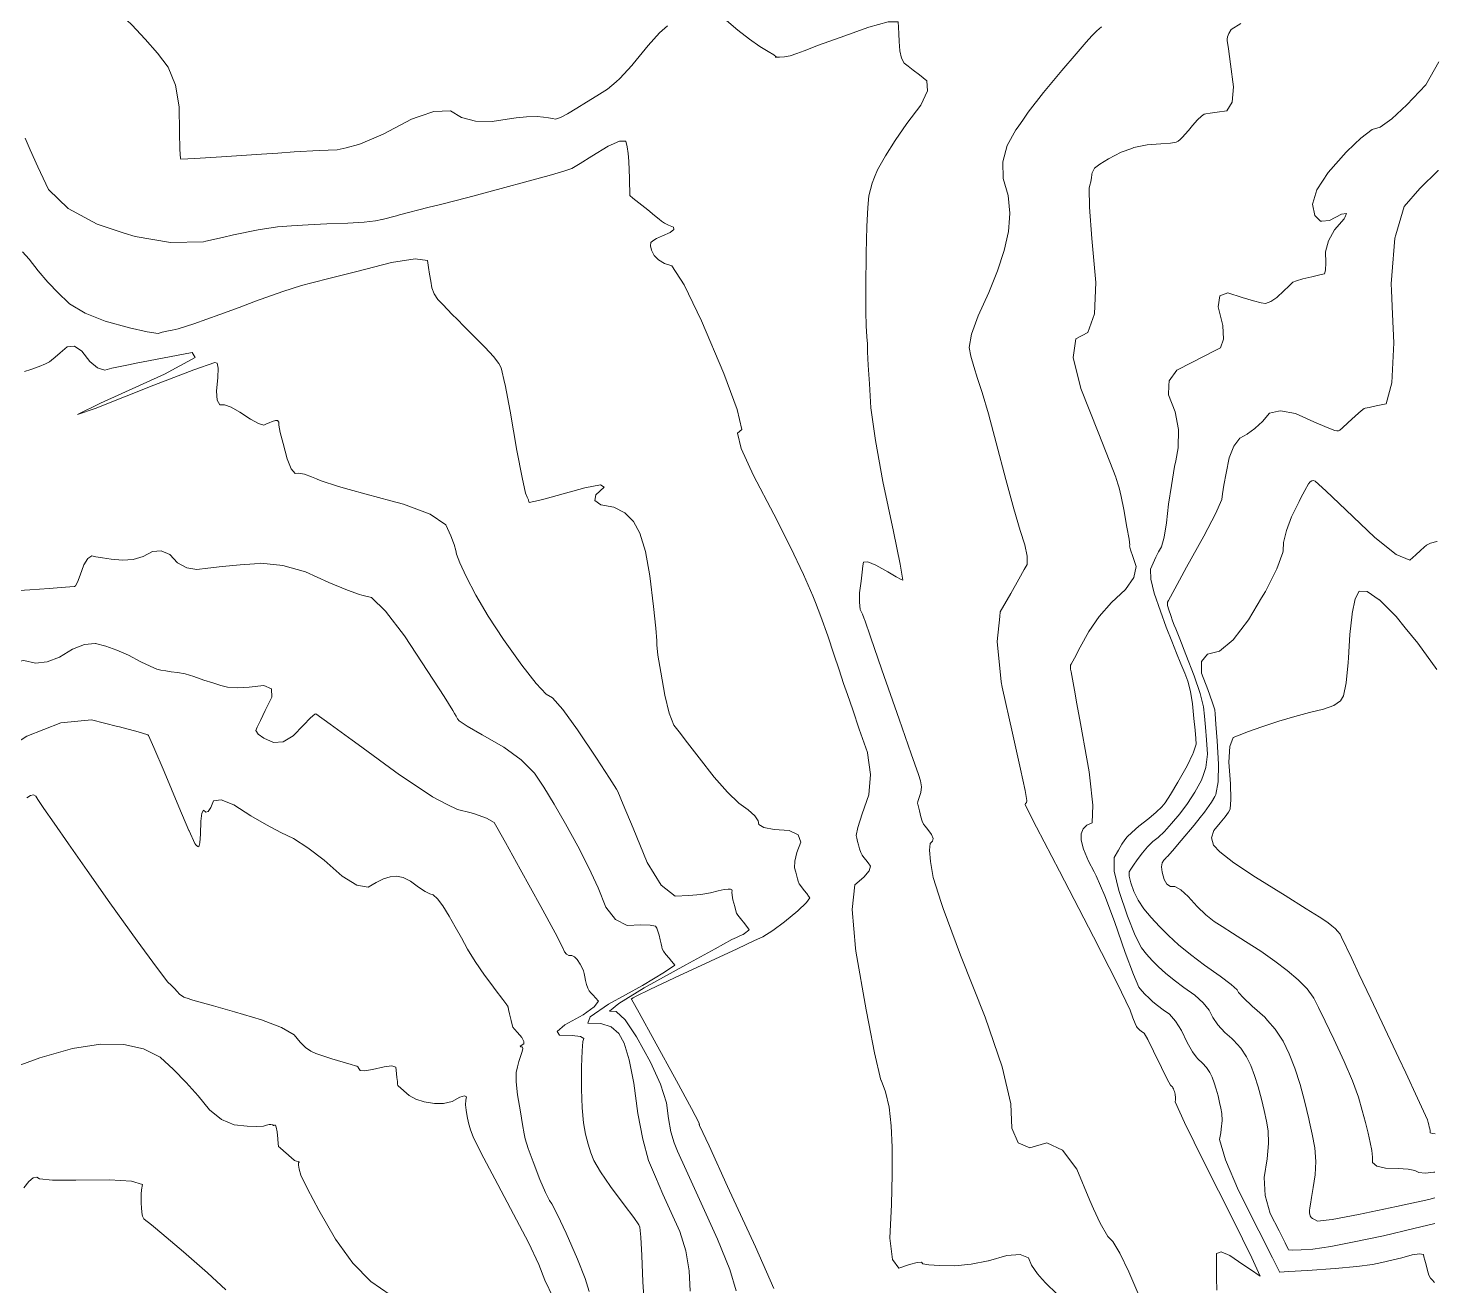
# Model space of a CAD drawing. Header units: inches. Extents: x 1337389 to 1347141, y 407035 to 414577.
# Drawn here: x 1346448 to 1347131, y 411151 to 411760 of the extents above; entities that cross this region are included whole.
import ezdxf

# ---------------------------------------------------------------- set-up
doc = ezdxf.new("R2010")
doc.units = ezdxf.units.IN
doc.header["$MEASUREMENT"] = 0
doc.layers.add('Topo', color=7, linetype='Continuous', lineweight=15, true_color=0x459900)

msp = doc.modelspace()

# ---------------------------------------------------------------- linework, layer by layer
at = {"layer": 'Topo'}
for p, q in [((1346637.9358, 411717.2149, 930), (1346637.0261, 411716.898, 930)), ((1346927.5358, 411712.091, 935), (1346930.0731, 411715.8161, 935)), ((1346626.525, 411669.0321, 925), (1346619.542, 411667.2522, 925)), ((1346542.2391, 411658.532, 925), (1346534.2451, 411656.653, 925)), ((1347108.3241, 411632.7929, 950), (1347108.799, 411621.388, 950)), ((1347064.0909, 411531.6661, 955), (1347065.341, 411534.1219, 955))]:
    msp.add_line(p, q, dxfattribs=at)
for points, elevation in [([(1346569.003, 411699.3801), (1346561.1331, 411698.866), (1346541.7778, 411697.465), (1346528.7791, 411696.6519), (1346522.1361, 411696.4268), (1346521.8491, 411696.791), (1346521.6221, 411701.1409), (1346521.4543, 411709.476), (1346521.345, 411721.798), (1346519.5179, 411732.2768), (1346515.9739, 411740.9151), (1346510.7109, 411747.7102), (1346504.8111, 411754.5377), (1346498.2729, 411761.3977), (1346491.0981, 411768.29), (1346487.5851, 411771.414)], 930), ([(1346757.7962, 411760.932), (1346753.916, 411757.6449), (1346748.3661, 411751.499), (1346741.144, 411742.4941), (1346740.4638, 411741.7589)], 930), ([(1346830.8701, 411751.553), (1346823.8689, 411748.9341), (1346820.343, 411747.5019), (1346817.187, 411746.5022), (1346814.4042, 411745.934), (1346811.9909, 411745.7991), (1346810.507, 411745.7589), (1346809.9499, 411745.8139), (1346810.3219, 411745.9639), (1346809.1891, 411746.8761), (1346806.5541, 411748.548), (1346802.4142, 411750.9809), (1346797.4848, 411754.4439), (1346791.765, 411758.9359), (1346785.2549, 411764.4579)], 930), ([(1346858.04, 411687.6571), (1346859.5011, 411691.1621), (1346863.2691, 411697.9801), (1346868.0033, 411705.493), (1346873.7017, 411713.7001), (1346880.3678, 411722.6019), (1346883.5991, 411729.483), (1346883.395, 411734.343), (1346879.7571, 411737.1821), (1346876.7009, 411739.547), (1346874.2259, 411741.4399), (1346872.3331, 411742.8579), (1346870.997, 411745.3091), (1346870.2191, 411748.7909), (1346869.9981, 411753.305), (1346869.792, 411757.1501), (1346869.599, 411760.3271), (1346869.42, 411762.8352), (1346864.651, 411762.8431), (1346855.2929, 411760.3509), (1346841.3439, 411755.3581), (1346830.8701, 411751.553)], 930), ([(1346941.372, 411730.6442), (1346948.743, 411739.3399), (1346955.6411, 411747.4321), (1346960.449, 411753.0109), (1346963.168, 411756.0769), (1346965.651, 411758.5891), (1346967.8971, 411760.5469)], 935), ([(1347035.398, 411762.0189), (1347030.6182, 411759.2209), (1347029.618, 411757.1779), (1347028.9789, 411755.607), (1347028.701, 411754.5092), (1347028.7831, 411753.883), (1347029.3179, 411749.8298), (1347030.3051, 411742.349), (1347031.7441, 411731.4411), (1347031.1621, 411723.9431), (1347028.5591, 411719.8529), (1347023.9361, 411719.1731), (1347020.5708, 411718.678), (1347018.4641, 411718.3689), (1347017.6151, 411718.246), (1347016.2591, 411717.2499), (1347014.3949, 411715.3829), (1347012.0241, 411712.645), (1347010.0279, 411710.338), (1347008.406, 411708.465), (1347007.1591, 411707.0241), (1347006.0202, 411705.9081), (1347004.9899, 411705.1189), (1347004.0671, 411704.6551), (1347001.2632, 411704.2011), (1346996.5749, 411703.7577), (1346990.0049, 411703.3261), (1346983.605, 411701.977), (1346982.568, 411701.6)], 940), ([(1346740.4638, 411741.7589), (1346734.592, 411735.4091), (1346732.875, 411733.9009)], 930), ([(1347090.411, 411703.7229), (1347093.3957, 411706.638), (1347098.8841, 411710.694), (1347102.7771, 411711.89), (1347108.4202, 411715.8929), (1347115.8138, 411722.7041), (1347124.9571, 411732.3219), (1347131.2207, 411743.4669)], 945), ([(1346732.875, 411733.9009), (1346728.71, 411730.245), (1346723.4991, 411727.002), (1346718.5281, 411723.931), (1346713.7988, 411721.0311), (1346709.311, 411718.304), (1346705.854, 411716.5659), (1346703.427, 411715.8189), (1346702.0311, 411716.06), (1346700.106, 411716.3529), (1346697.651, 411716.6959), (1346694.667, 411717.0909), (1346689.523, 411716.888), (1346684.4349, 411716.331)], 930), ([(1346930.0731, 411715.8161), (1346932.3351, 411719.1367), (1346939.7552, 411728.7359), (1346941.372, 411730.6442)], 935), ([(1346684.4349, 411716.331), (1346682.221, 411716.0879), (1346672.759, 411714.6909), (1346664.6872, 411714.8461), (1346658.0049, 411716.5531), (1346652.7141, 411719.8129), (1346644.6331, 411719.5491), (1346637.9358, 411717.2149)], 930), ([(1346637.0261, 411716.898), (1346633.7631, 411715.7611), (1346620.103, 411708.45), (1346609.0199, 411703.855)], 930), ([(1346494.684, 411660.632), (1346481.5219, 411664.886), (1346467.5021, 411672.5069), (1346457.9369, 411681.7771), (1346452.8261, 411692.697), (1346449.0822, 411700.9581), (1346446.7049, 411706.5599)], 925), ([(1346923.3321, 411667.7841), (1346923.5142, 411670.2739), (1346922.6509, 411678.844), (1346920.2781, 411687.1049), (1346920.126, 411695.1421), (1346922.193, 411702.9549), (1346926.481, 411710.5431), (1346927.5358, 411712.091)], 935), ([(1346602.101, 411701.9471), (1346597.7911, 411700.8481), (1346589.1399, 411700.558), (1346576.9201, 411699.8969), (1346569.003, 411699.3801)], 930), ([(1346609.0199, 411703.855), (1346608.1119, 411703.4788), (1346602.101, 411701.9471)], 930), ([(1346829.3811, 411481.743), (1346828.137, 411484.8821), (1346823.6591, 411495.3251), (1346817.3691, 411508.5311), (1346809.269, 411524.502), (1346799.357, 411543.2359), (1346793.4611, 411556.3031), (1346791.5799, 411563.705), (1346793.716, 411565.4409), (1346791.5269, 411575.0972), (1346785.015, 411592.6719), (1346774.178, 411618.1669), (1346765.766, 411635.545), (1346759.7791, 411644.8052), (1346756.216, 411645.9471), (1346753.4012, 411647.5949), (1346751.3339, 411649.7471), (1346750.0149, 411652.4041), (1346749.453, 411654.4749), (1346749.6472, 411655.9599), (1346750.5988, 411656.858), (1346752.4921, 411657.9829), (1346755.3259, 411659.3331), (1346759.103, 411660.9099), (1346760.8551, 411662.297), (1346760.5839, 411663.4931), (1346758.2879, 411664.4981), (1346756.363, 411665.4791), (1346754.8091, 411666.4359), (1346753.6269, 411667.3691), (1346751.403, 411669.1509), (1346748.14, 411671.7799), (1346743.8358, 411675.258), (1346740.9658, 411677.5761), (1346739.531, 411678.735), (1346739.5049, 411679.6363), (1346739.454, 411681.4381), (1346739.3769, 411684.141), (1346739.2792, 411687.371), (1346739.1611, 411691.1269), (1346739.022, 411695.4091), (1346738.7131, 411699.1552), (1346738.2349, 411702.363), (1346737.588, 411705.0349), (1346734.5111, 411705.1701), (1346729.0041, 411702.7681), (1346721.068, 411697.828), (1346715.4911, 411694.361), (1346712.2719, 411692.3671), (1346711.413, 411691.8451), (1346707.4691, 411690.557), (1346700.4411, 411688.5049), (1346690.328, 411685.6869), (1346677.175, 411682.1539), (1346660.98, 411677.9049), (1346647.7702, 411674.4969)], 925), ([(1346982.568, 411701.6), (1346977.3739, 411699.7118), (1346971.3129, 411696.5299), (1346967.03, 411693.9801), (1346964.5251, 411692.0611), (1346963.798, 411690.7739), (1346963.3469, 411689.7959), (1346963.1738, 411689.1271), (1346963.277, 411688.7668), (1346963.1091, 411687.515), (1346962.668, 411685.373), (1346962.293, 411683.7749)], 940), ([(1347070.2469, 411675.055), (1347072.2361, 411681.5771), (1347077.6371, 411689.948), (1347086.314, 411699.7229), (1347090.411, 411703.7229)], 945), ([(1346853.7789, 411626.341), (1346853.8078, 411634.382), (1346853.9991, 411650.8621), (1346854.2981, 411663.738), (1346854.7039, 411673.009), (1346855.2189, 411678.6761), (1346856.8179, 411684.727), (1346858.04, 411687.6571)], 930), ([(1347131.0394, 411690.9766), (1347130.9189, 411690.8751), (1347122.024, 411682.1721), (1347114.5118, 411673.4199), (1347110.4011, 411659.7328)], 950), ([(1346962.293, 411683.7749), (1346961.9561, 411682.34), (1346962.144, 411673.2169), (1346963.2319, 411658.0041), (1346965.222, 411636.7021), (1346964.5781, 411621.5049), (1346961.301, 411612.414), (1346955.3919, 411609.4299), (1346954.2459, 411600.3948), (1346957.865, 411585.3101), (1346966.2479, 411564.174), (1346971.9029, 411549.882), (1346974.8289, 411542.4329), (1346975.028, 411541.8259), (1346975.373, 411540.7599)], 940), ([(1346647.7702, 411674.4969), (1346641.7451, 411672.942), (1346627.891, 411669.3801), (1346626.525, 411669.0321)], 925), ([(1347074.6518, 411666.4301), (1347073.9892, 411666.391), (1347071.262, 411669.0468), (1347070.1108, 411674.6102), (1347070.2469, 411675.055)], 945), ([(1346619.542, 411667.2522), (1346619.4188, 411667.221), (1346616.3279, 411666.4628), (1346610.859, 411665.8431), (1346603.0111, 411665.3611), (1346592.7849, 411665.0181), (1346583.6879, 411664.6241), (1346575.7209, 411664.179), (1346568.8839, 411663.684), (1346559.4839, 411662.2161), (1346547.5212, 411659.7741), (1346542.2391, 411658.532)], 925), ([(1346918.6398, 411474.9879), (1346918.875, 411477.1282), (1346924.002, 411486.1211), (1346927.8711, 411492.952), (1346930.482, 411497.6208), (1346931.8349, 411500.1289), (1346931.956, 411504.1241), (1346930.8449, 411509.605), (1346928.5022, 411516.5721), (1346925.4091, 411527.119), (1346921.564, 411541.2471), (1346916.969, 411558.9558), (1346913.149, 411573.0011), (1346910.1041, 411583.384), (1346907.833, 411590.1039), (1346906.0212, 411595.9752), (1346904.6661, 411600.9979), (1346903.7691, 411605.1712), (1346904.913, 411611.696), (1346908.0981, 411620.5721), (1346913.324, 411631.799), (1346917.527, 411642.3452), (1346920.7081, 411652.211), (1346922.8659, 411661.3969), (1346923.3321, 411667.7841)], 935), ([(1347060.551, 411636.8449), (1347062.3549, 411637.5159), (1347065.429, 411638.3719), (1347069.773, 411639.4129), (1347072.9658, 411640.1691), (1347075.0059, 411640.642), (1347075.894, 411640.8301), (1347076.413, 411642.7009), (1347076.5629, 411646.257), (1347076.3461, 411651.4972), (1347077.7469, 411656.793), (1347080.769, 411662.144), (1347085.4101, 411667.5509), (1347085.687, 411668.1739)], 945), ([(1347085.687, 411668.1739), (1347086.5439, 411670.1019), (1347084.1721, 411669.799), (1347078.292, 411666.642), (1347074.6518, 411666.4301)], 945), ([(1346534.2451, 411656.653), (1346532.9941, 411656.359), (1346517.1521, 411656.0732), (1346499.995, 411658.9149), (1346494.684, 411660.632)], 925), ([(1347110.4011, 411659.7328), (1347109.8989, 411658.062), (1347108.4951, 411640.05)], 950), ([(1346467.475, 411626.9811), (1346462.774, 411631.4851), (1346457.7059, 411636.835), (1346453.0029, 411642.33), (1346448.6651, 411647.9699), (1346445.4879, 411651.4851)], 920), ([(1346677.1461, 411595.339), (1346676.0951, 411597.476), (1346673.513, 411600.7799), (1346669.4001, 411605.2509), (1346663.757, 411610.889), (1346659.2289, 411615.431), (1346655.8181, 411618.877), (1346653.5229, 411621.2267), (1346651.21, 411623.6079), (1346648.8792, 411626.02), (1346646.531, 411628.463), (1346644.7849, 411631.172), (1346643.64, 411634.1449), (1346643.0981, 411637.3851), (1346642.5591, 411640.663), (1346642.024, 411643.98), (1346641.492, 411647.335), (1346635.5199, 411648.123), (1346624.1091, 411646.3431), (1346607.2581, 411641.9949), (1346594.3731, 411638.691), (1346585.452, 411636.4319), (1346580.4969, 411635.2159), (1346571.422, 411632.262), (1346558.228, 411627.5679), (1346550.3401, 411624.637)], 920), ([(1347108.4951, 411640.05), (1347108.1868, 411636.0979), (1347108.3241, 411632.7929)], 950), ([(1347000.5171, 411586.7701), (1347000.6028, 411589.061), (1347004.3819, 411594.275), (1347011.69, 411597.9661), (1347017.6561, 411600.992), (1347022.28, 411603.354), (1347025.5621, 411605.0521), (1347026.997, 411609.2143), (1347026.5851, 411615.8419), (1347024.326, 411624.9341), (1347025.1571, 411630.221), (1347029.076, 411631.7019), (1347036.0839, 411629.3781), (1347041.459, 411627.737), (1347045.2019, 411626.7791), (1347047.312, 411626.5052), (1347049.836, 411627.3939), (1347052.7759, 411629.445), (1347056.131, 411632.6592), (1347058.5449, 411634.9641), (1347060.0189, 411636.3591), (1347060.551, 411636.8449)], 945), ([(1346550.3401, 411624.637), (1346540.915, 411621.136), (1346528.427, 411616.667), (1346520.7639, 411614.161), (1346517.9251, 411613.6202), (1346515.37, 411613.0861), (1346513.0979, 411612.561), (1346511.1081, 411612.043), (1346505.8398, 411612.76), (1346497.2931, 411614.7089), (1346485.4661, 411617.892), (1346475.771, 411621.7488), (1346468.2071, 411626.2801), (1346467.475, 411626.9811)], 920), ([(1346890.288, 411336.4561), (1346886.3839, 411348.5909), (1346885.0391, 411356.3051), (1346884.545, 411361.786), (1346884.9012, 411365.0321), (1346886.1068, 411366.043), (1346886.3161, 411367.494), (1346885.528, 411369.3831), (1346883.7428, 411371.71), (1346882.4699, 411373.3689), (1346881.709, 411374.3569), (1346881.4611, 411374.6761), (1346881.0482, 411375.8499), (1346880.471, 411377.8789), (1346879.7289, 411380.7619), (1346879.2051, 411382.8), (1346878.8958, 411383.9929), (1346878.804, 411384.34), (1346879.0358, 411385.4068), (1346879.593, 411387.193), (1346880.4741, 411389.6981), (1346880.7091, 411392.3931), (1346880.298, 411395.2789), (1346879.2399, 411398.3562), (1346875.7718, 411408.355), (1346869.8921, 411425.2761), (1346861.601, 411449.1198), (1346856.0499, 411465.089), (1346853.2391, 411473.185), (1346853.168, 411473.4061), (1346852.7839, 411474.3401), (1346852.085, 411475.9881), (1346851.0719, 411478.35), (1346850.633, 411481.8169), (1346850.7661, 411486.39), (1346851.4729, 411492.069), (1346852.017, 411496.4441), (1346852.3981, 411499.5141), (1346852.6169, 411501.28), (1346854.6968, 411501.3659), (1346858.6391, 411499.7732), (1346864.4429, 411496.4991), (1346868.542, 411494.1879), (1346870.9361, 411492.8381), (1346871.625, 411492.45), (1346870.3791, 411500.219), (1346867.198, 411516.1451), (1346862.0831, 411540.2281), (1346858.4299, 411560.1698), (1346856.2409, 411575.971), (1346855.5142, 411587.6311), (1346854.9849, 411596.68), (1346854.6518, 411603.119), (1346854.5149, 411606.947), (1346854.3401, 411610.2911), (1346854.1251, 411613.1509), (1346853.8711, 411615.526), (1346853.7659, 411622.6029), (1346853.7789, 411626.341)], 930), ([(1347108.799, 411621.388), (1347109.375, 411607.5281), (1347108.5529, 411588.1398), (1347105.7221, 411577.933), (1347100.8819, 411576.909), (1347097.506, 411576.1908), (1347095.5958, 411575.778), (1347095.1513, 411575.671), (1347093.598, 411574.455), (1347090.9371, 411572.1289), (1347087.1681, 411568.6928), (1347084.5991, 411566.3469), (1347083.2269, 411565.0909), (1347083.0551, 411564.9263), (1347082.5979, 411564.8601), (1347081.8549, 411564.8941), (1347080.828, 411565.028), (1347077.1359, 411566.4601), (1347070.7781, 411569.192), (1347061.756, 411573.2221), (1347054.5869, 411574.596), (1347053.5941, 411574.356)], 950), ([(1346446.338, 411593.508), (1346449.4559, 411594.5939), (1346453.4998, 411596.005), (1346456.51, 411597.2131), (1346458.485, 411598.2189), (1346459.426, 411599.0241), (1346461.163, 411600.5109), (1346463.6951, 411602.6831), (1346467.0239, 411605.5369), (1346470.526, 411605.7729), (1346474.201, 411603.389), (1346478.049, 411598.385), (1346481.7349, 411595.341), (1346483.682, 411594.7409)], 915), ([(1346500.417, 411597.5569), (1346509.736, 411599.392), (1346527.4911, 411602.78), (1346528.9919, 411600.3948), (1346514.24, 411592.237), (1346483.234, 411578.3049), (1346472.035, 411572.783), (1346480.644, 411575.672), (1346509.0593, 411586.97), (1346528.36, 411594.3931), (1346538.547, 411597.9401), (1346539.621, 411597.613), (1346540.1229, 411595.194), (1346540.054, 411590.684), (1346539.413, 411584.082), (1346539.7328, 411579.6682), (1346541.012, 411577.4399), (1346543.25, 411577.3989), (1346546.4599, 411576.23), (1346550.6399, 411573.934), (1346555.7912, 411570.5089), (1346559.6569, 411568.4048), (1346562.238, 411567.62), (1346563.5331, 411568.155), (1346564.907, 411568.7149), (1346566.3602, 411569.3002), (1346567.891, 411569.9089), (1346568.9339, 411569.8149), (1346569.488, 411569.017), (1346569.5519, 411567.5151), (1346570.25, 411564.0679), (1346571.5809, 411558.679), (1346573.5459, 411551.3451), (1346575.477, 411546.51), (1346577.376, 411544.1739), (1346579.242, 411544.3361), (1346581.886, 411543.8141), (1346585.31, 411542.6091), (1346587.7231, 411541.5248)], 915), ([(1346483.682, 411594.7409), (1346485.258, 411594.256), (1346488.619, 411595.1289), (1346496.779, 411596.8412), (1346500.417, 411597.5569)], 915), ([(1346679.0531, 411587.079), (1346678.9499, 411587.6121), (1346677.1461, 411595.339)], 920), ([(1346698.5457, 411531.9651), (1346695.2371, 411531.079), (1346690.7131, 411530.0681), (1346690.67, 411530.459), (1346690.3639, 411531.3451), (1346689.7961, 411532.7259), (1346688.9639, 411534.603), (1346687.3059, 411542.156), (1346684.8212, 411555.3871), (1346681.5091, 411574.2949), (1346679.0531, 411587.079)], 920), ([(1347003.835, 411550.313), (1347005.0949, 411556.6741), (1347005.209, 411565.5132), (1347003.6271, 411574.0629), (1347000.351, 411582.3242), (1347000.5171, 411586.7701)], 945), ([(1347053.5941, 411574.356), (1347049.2731, 411573.3131), (1347045.8121, 411569.3742), (1347042.269, 411566.055), (1347042.0731, 411565.9088)], 950), ([(1347038.4499, 411563.2449), (1347034.9361, 411561.2719), (1347031.9739, 411557.4151), (1347029.76, 411551.7821), (1347028.2921, 411544.3749), (1347027.2079, 411538.53), (1347026.506, 411534.2471), (1347026.188, 411531.527), (1347023.175, 411524.7011), (1347021.365, 411521.2341)], 950), ([(1347042.0731, 411565.9088), (1347038.643, 411563.3541), (1347038.4499, 411563.2449)], 950), ([(1347012.1501, 411408.3391), (1347012.3431, 411408.7452), (1347013.7239, 411413.163), (1347013.5491, 411415.8162), (1347013.193, 411419.948), (1347012.655, 411425.559), (1347011.937, 411432.647), (1347010.953, 411438.6669), (1347009.7039, 411443.6189), (1347008.1889, 411447.502), (1347006.379, 411452.0361), (1347004.2739, 411457.2189), (1347001.8729, 411463.0519), (1346999.2692, 411469.821), (1346996.4619, 411477.527), (1346993.4521, 411486.169), (1346991.86, 411492.9279), (1346991.686, 411497.8039), (1346992.9311, 411500.796), (1346994.217, 411503.609), (1346995.5441, 411506.2409), (1346996.9139, 411508.6921), (1346998.182, 411513.357), (1346999.348, 411520.2349), (1347000.4129, 411529.326), (1347001.7259, 411538.4291), (1347003.2871, 411547.5449), (1347003.835, 411550.313)], 945), ([(1346587.7231, 411541.5248), (1346589.513, 411540.721), (1346598.35, 411537.882), (1346603.5899, 411536.408)], 915), ([(1346603.5899, 411536.408), (1346611.8221, 411534.0919), (1346623.8459, 411530.9428)], 915), ([(1346809.2811, 411149.5242), (1346800.2969, 411169.6202), (1346786.8539, 411198.904), (1346777.8591, 411218.5071), (1346773.3111, 411228.4311), (1346773.2102, 411228.674), (1346773.1231, 411228.9839), (1346773.0491, 411229.3621), (1346772.99, 411229.8081), (1346769.346, 411236.695), (1346762.1179, 411250.022), (1346751.3059, 411269.7901), (1346744.0279, 411282.969), (1346740.2822, 411289.5609), (1346740.0698, 411289.565), (1346740.3661, 411289.8111), (1346741.1719, 411290.2991), (1346742.486, 411291.0299), (1346749.144, 411294.22), (1346761.1451, 411299.8672), (1346778.4881, 411307.9731), (1346791.4061, 411313.9979), (1346799.8981, 411317.941), (1346803.9638, 411319.803), (1346808.8189, 411322.8443), (1346814.465, 411327.0639), (1346820.9002, 411332.4619), (1346824.973, 411336.344), (1346826.6849, 411338.7081), (1346826.035, 411339.556), (1346825.1358, 411340.7179), (1346823.988, 411342.1962), (1346822.5901, 411343.9882), (1346821.5711, 411345.5211), (1346820.932, 411346.7949), (1346820.671, 411347.8089), (1346820.3021, 411349.2221), (1346819.8238, 411351.0329), (1346819.2371, 411353.2431), (1346819.4449, 411356.4179), (1346820.4459, 411360.556), (1346822.2401, 411365.6582), (1346820.9979, 411369.22), (1346816.718, 411371.2429), (1346809.4012, 411371.726), (1346804.4559, 411372.685), (1346801.885, 411374.1201), (1346801.686, 411376.0309), (1346800.0152, 411378.404), (1346796.8717, 411381.241), (1346792.2561, 411384.54), (1346786.752, 411389.852), (1346780.3589, 411397.177), (1346773.0771, 411406.5151), (1346767.4031, 411413.8129), (1346763.338, 411419.0711), (1346760.8799, 411422.2881), (1346758.5769, 411428.1871), (1346756.427, 411436.7681), (1346754.4309, 411448.0301), (1346753.129, 411456.174), (1346752.5188, 411461.198), (1346752.6021, 411463.1029), (1346752.0771, 411469.3119), (1346750.9441, 411479.8251), (1346749.202, 411494.6421), (1346747.008, 411506.4391), (1346744.3641, 411515.2151), (1346741.268, 411520.9699), (1346737.0718, 411525.196), (1346731.775, 411527.8911), (1346725.3791, 411529.0558), (1346722.4739, 411531.044), (1346723.062, 411533.8541), (1346727.1411, 411537.486), (1346725.3651, 411538.637), (1346717.7321, 411537.305), (1346704.2439, 411533.4911), (1346698.5457, 411531.9651)], 920), ([(1346975.373, 411540.7599), (1346975.8641, 411539.234), (1346976.502, 411537.2489), (1346977.4441, 411533.0851), (1346978.69, 411526.744), (1346980.24, 411518.2261), (1346981.2311, 411512.4441), (1346981.6619, 411509.3989), (1346981.5339, 411509.089), (1346982.007, 411507.2779), (1346983.0831, 411503.9651), (1346984.7601, 411499.149), (1346983.5892, 411493.8239), (1346979.5689, 411487.9881), (1346972.7012, 411481.6419), (1346966.7489, 411474.8672), (1346961.7129, 411467.6609), (1346957.5941, 411460.026), (1346954.752, 411454.767), (1346953.1871, 411451.886), (1346952.9001, 411451.3808), (1346952.8121, 411450.5809), (1346952.9239, 411449.4849), (1346953.235, 411448.0929), (1346954.8311, 411439.3261), (1346956.0209, 411432.6581)], 940), ([(1347065.341, 411534.1219), (1347066.2841, 411535.976), (1347068.07, 411539.1279), (1347068.9401, 411540.1168), (1347069.7751, 411540.663), (1347070.5749, 411540.7651), (1347071.3411, 411540.4231), (1347076.54, 411535.7019), (1347086.174, 411526.6039), (1347100.241, 411513.1271), (1347110.5869, 411505.0122), (1347117.2109, 411502.2571), (1347120.1139, 411504.8639), (1347122.418, 411506.9411), (1347124.124, 411508.4892), (1347125.2312, 411509.5081), (1347127.2792, 411510.433), (1347130.2661, 411511.2659), (1347130.419, 411511.2947)], 955), ([(1346623.8459, 411530.9428), (1346629.9279, 411529.3511), (1346642.785, 411524.4149), (1346650.3931, 411519.2859), (1346652.7519, 411513.9619), (1346654.0791, 411510.607)], 915), ([(1347055.8049, 411506.6889), (1347056.0462, 411510.7779), (1347057.448, 411516.5601), (1347059.959, 411523.1888), (1347063.5798, 411530.6631), (1347064.0909, 411531.6661)], 955), ([(1347021.365, 411521.2341), (1347017.4678, 411513.7698), (1347009.068, 411498.734), (1347003.3349, 411488.392), (1347000.2711, 411482.746), (1346999.8751, 411481.793), (1346999.9301, 411480.2421), (1347000.437, 411478.0919), (1347001.395, 411475.3419), (1347002.2878, 411472.891), (1347003.116, 411470.737), (1347003.8797, 411468.8811), (1347005.7469, 411464.1629), (1347008.716, 411456.582), (1347012.789, 411446.139), (1347015.6568, 411437.6722), (1347017.3199, 411431.1819), (1347017.777, 411426.6679), (1347018.2349, 411421.3539), (1347018.6921, 411415.237), (1347019.149, 411408.32), (1347018.361, 411401.7761), (1347017.2411, 411398.3762)], 950), ([(1346654.0791, 411510.607), (1346654.389, 411509.8228), (1346655.304, 411506.8699), (1346655.4969, 411505.102), (1346657.1551, 411500.9079), (1346660.278, 411494.2869), (1346664.867, 411485.239), (1346670.878, 411475.0719), (1346678.311, 411463.7841), (1346687.168, 411451.377), (1346694.0701, 411442.5451), (1346699.019, 411437.289), (1346702.0131, 411435.608), (1346707.0558, 411429.883), (1346714.1461, 411420.1123), (1346723.2839, 411406.2969), (1346729.5831, 411396.7121), (1346733.0409, 411391.3582), (1346733.6589, 411390.234), (1346736.3419, 411383.932), (1346741.089, 411372.4541), (1346747.9001, 411355.798), (1346754.675, 411344.8061), (1346761.4111, 411339.4761), (1346768.1112, 411339.8102), (1346773.8188, 411340.3492), (1346778.536, 411341.0939), (1346782.2631, 411342.0441), (1346785.1149, 411342.6531), (1346787.093, 411342.9211), (1346788.1979, 411342.8479), (1346788.8581, 411342.5839), (1346789.075, 411342.1291), (1346788.8479, 411341.483), (1346788.9741, 411340.005), (1346789.4541, 411337.6948), (1346790.2879, 411334.553), (1346790.8501, 411332.433), (1346791.1421, 411331.3331), (1346791.1621, 411331.2528), (1346791.8332, 411330.357), (1346793.1551, 411328.644), (1346795.1271, 411326.115), (1346796.4689, 411324.393), (1346797.181, 411323.4779), (1346797.2631, 411323.3709), (1346797.0461, 411323.0708), (1346796.5309, 411322.58), (1346795.7161, 411321.8961), (1346795.0012, 411321.362), (1346794.386, 411320.9771), (1346793.8709, 411320.741), (1346792.7959, 411320.2421), (1346791.1601, 411319.479), (1346788.963, 411318.4521), (1346780.7831, 411314.0331), (1346766.6181, 411306.2221), (1346746.4699, 411295.0179), (1346734.1221, 411287.5299), (1346729.576, 411283.759), (1346732.8312, 411283.703), (1346737.2318, 411279.5869), (1346742.7788, 411271.409), (1346749.472, 411259.172), (1346754.2709, 411248.4909), (1346757.1751, 411239.366), (1346758.1837, 411231.7979), (1346759.4268, 411225.3779), (1346760.905, 411220.1061), (1346762.617, 411215.982), (1346766.7021, 411206.82), (1346773.16, 411192.621), (1346781.9909, 411173.3852), (1346787.9501, 411158.6269), (1346791.0379, 411148.3481)], 915), ([(1346557.8261, 411500.4971), (1346550.733, 411499.8812), (1346542.1681, 411499.0609), (1346535.19, 411498.3028), (1346529.7999, 411497.605), (1346524.918, 411498.4731), (1346520.5441, 411500.9042), (1346516.679, 411504.9), (1346512.606, 411506.7518), (1346508.3251, 411506.46), (1346503.8359, 411504.023), (1346499.0222, 411502.5949), (1346493.8829, 411502.177), (1346488.4193, 411502.768), (1346484.1029, 411503.324), (1346480.9338, 411503.845), (1346478.9131, 411504.3298), (1346476.9741, 411503.0051), (1346475.1151, 411499.8709), (1346473.3381, 411494.926), (1346471.9871, 411491.5528), (1346471.064, 411489.7509), (1346470.567, 411489.5201), (1346468.272, 411489.235), (1346464.178, 411488.8931), (1346458.285, 411488.4971), (1346449.0381, 411487.8519), (1346436.435, 411486.96)], 910), ([(1347045.442, 411483.9359), (1347047.3029, 411487.087), (1347052.8399, 411497.946), (1347055.755, 411505.8431), (1347055.8049, 411506.6889)], 955), ([(1346608.6221, 411485.61), (1346602.8291, 411487.677), (1346593.7222, 411491.451), (1346582.3791, 411496.547), (1346571.4329, 411499.65), (1346560.884, 411500.762), (1346557.8261, 411500.4971)], 910), ([(1346768.6389, 411148.1991), (1346768.271, 411158.0799), (1346766.6189, 411167.7301), (1346763.6841, 411177.1502), (1346759.466, 411186.339), (1346755.5461, 411195.133), (1346751.924, 411203.533), (1346748.6001, 411211.5381), (1346745.7312, 411221.7709), (1346743.318, 411234.233), (1346741.3597, 411248.923), (1346739.1959, 411260.2862), (1346736.8261, 411268.322), (1346734.251, 411273.029), (1346730.4361, 411276.204), (1346725.3791, 411277.8449), (1346719.0819, 411277.9529), (1346720.3478, 411281.062), (1346729.175, 411287.1741), (1346745.5649, 411296.2879), (1346756.2791, 411302.609), (1346761.3161, 411306.1378), (1346760.6761, 411306.8751), (1346759.733, 411307.9721), (1346758.4861, 411309.4299), (1346756.9358, 411311.2491), (1346755.827, 411312.7882), (1346755.1601, 411314.0452), (1346754.9351, 411315.0219), (1346754.6141, 411316.445), (1346754.1981, 411318.3148), (1346753.687, 411320.631), (1346753.1351, 411322.5009), (1346752.541, 411323.9259), (1346751.907, 411324.9059), (1346749.3088, 411325.4499), (1346744.747, 411325.56), (1346738.2221, 411325.235), (1346732.606, 411328.111), (1346727.9018, 411334.1869), (1346724.1081, 411343.4641), (1346719.581, 411353.2809), (1346714.3198, 411363.6378), (1346708.3258, 411374.5361), (1346702.8319, 411384.0669), (1346697.8371, 411392.2301), (1346693.342, 411399.0248), (1346686.866, 411405.5079), (1346678.4069, 411411.6799), (1346667.9659, 411417.539), (1346660.7628, 411421.7851), (1346656.7971, 411424.4179), (1346656.0691, 411425.439), (1346655.3311, 411426.616), (1346654.584, 411427.951), (1346653.8281, 411429.4419), (1346649.5339, 411436.218), (1346641.7028, 411448.278), (1346630.3339, 411465.6229), (1346621.2102, 411477.562), (1346614.3319, 411484.0959), (1346609.6991, 411485.2253), (1346608.6221, 411485.61)], 910), ([(1346854.5369, 411408.9389), (1346854.5201, 411409.0579), (1346850.628, 411420.3829), (1346847.4088, 411429.7289), (1346844.8629, 411437.094), (1346842.9902, 411442.48), (1346840.7959, 411449.0239), (1346838.283, 411456.7242), (1346835.4492, 411465.5809), (1346832.0671, 411474.9669), (1346829.3811, 411481.743)], 925), ([(1347022.7049, 411387.6832), (1347023.2509, 411388.648), (1347024.379, 411394.807), (1347024.574, 411403.477), (1347023.8349, 411414.6579), (1347023.277, 411422.759), (1347022.8989, 411427.7779), (1347022.703, 411429.7169), (1347021.544, 411433.6449), (1347019.423, 411439.5611), (1347016.341, 411447.4652), (1347016.2539, 411453.1882), (1347019.1649, 411456.729), (1347025.0727, 411458.0892), (1347031.731, 411463.601), (1347039.1412, 411473.2682), (1347045.442, 411483.9359)], 955), ([(1347102.375, 411483.0051), (1347096.4951, 411487.0441), (1347092.596, 411487.2181), (1347090.7751, 411483.46), (1347089.2952, 411476.4379), (1347089.2501, 411476.0318)], 960), ([(1347114.9271, 411469.4749), (1347110.5311, 411474.8971), (1347102.4741, 411482.937), (1347102.375, 411483.0051)], 960), ([(1346919.872, 411440.7431), (1346919.298, 411443.309), (1346917.307, 411462.8579), (1346918.6398, 411474.9879)], 935), ([(1347089.2501, 411476.0318), (1347088.1549, 411466.1521), (1347087.4939, 411454.9401)], 960), ([(1347130.2048, 411449.274), (1347120.9972, 411461.988), (1347114.9271, 411469.4749)], 960), ([(1346480.6029, 411461.8222), (1346475.372, 411461.371), (1346469.5739, 411459.1531), (1346463.381, 411455.183), (1346457.411, 411452.928), (1346451.6611, 411452.386), (1346446.1329, 411453.5599), (1346440.4547, 411452.595)], 905), ([(1346480.8179, 411461.826), (1346480.776, 411461.837), (1346480.6029, 411461.8222)], 905), ([(1346605.0691, 411415.0681), (1346594.39, 411422.863), (1346587.389, 411427.762), (1346586.892, 411427.7019), (1346584.9029, 411425.902), (1346581.4221, 411422.362), (1346576.4501, 411417.0809), (1346571.6089, 411414.255), (1346566.9, 411413.8841), (1346562.324, 411415.9679), (1346559.4959, 411417.9122), (1346558.418, 411419.7159), (1346559.089, 411421.381), (1346560.606, 411424.6329), (1346562.968, 411429.473), (1346566.177, 411435.9021), (1346565.9442, 411439.909), (1346562.272, 411441.495), (1346555.1591, 411440.6609), (1346549.3069, 411440.3949), (1346544.7149, 411440.699), (1346541.384, 411441.5709), (1346537.5519, 411442.7199), (1346533.2202, 411444.144), (1346528.3881, 411445.8441), (1346524.1479, 411447.088), (1346520.501, 411447.8751), (1346517.446, 411448.205), (1346514.7629, 411448.581), (1346512.4511, 411449.0018), (1346510.5101, 411449.4681), (1346507.241, 411450.8159), (1346502.645, 411453.0442), (1346496.7209, 411456.154), (1346491.1019, 411458.6559), (1346485.7869, 411460.55), (1346480.8179, 411461.826)], 905), ([(1347087.4939, 411454.9401), (1347087.3557, 411452.603), (1347086.3309, 411442.7381), (1347085.0813, 411436.5559), (1347083.606, 411434.0589), (1347080.3819, 411431.878), (1347075.41, 411430.0141), (1347068.6889, 411428.4681), (1347061.4719, 411426.5278), (1347053.7601, 411424.196), (1347045.5539, 411421.4708), (1347039.145, 411419.244), (1347034.536, 411417.5169), (1347031.7241, 411416.2868), (1347030.0841, 411411.927), (1347029.6152, 411404.4349), (1347030.3181, 411393.8111), (1347030.5039, 411386.23), (1347030.174, 411381.691), (1347029.3272, 411380.195), (1347027.7231, 411377.9689), (1347025.3608, 411375.015), (1347022.241, 411371.333), (1347021.1731, 411367.749), (1347022.1571, 411364.2652), (1347025.1919, 411360.8811), (1347031.9769, 411355.6689), (1347042.5119, 411348.6309), (1347056.7959, 411339.7649), (1347067.0689, 411333.367), (1347073.3309, 411329.435), (1347075.5809, 411327.97), (1347077.6221, 411326.5419), (1347079.4539, 411325.1502), (1347081.077, 411323.7961), (1347082.388, 411322.437), (1347083.3869, 411321.074), (1347084.073, 411319.7061), (1347089.043, 411309.2542), (1347092.509, 411301.9381)], 960), ([(1347023.672, 411148.7358), (1347023.66, 411154.4309), (1347023.6511, 411159.2919), (1347023.645, 411163.3189), (1347023.6423, 411166.513), (1347025.7631, 411167.2071), (1347030.008, 411165.403), (1347036.376, 411161.099), (1347040.956, 411158.0041), (1347043.7451, 411156.1169), (1347044.746, 411155.4369), (1347040.6999, 411164.331), (1347031.6101, 411182.7979), (1347017.4741, 411210.8368), (1347008.105, 411229.873), (1347003.5011, 411239.906), (1347003.6639, 411240.9341), (1347003.7389, 411241.7992), (1347003.728, 411242.501), (1347003.629, 411243.038), (1347003.5021, 411243.6259), (1347003.347, 411244.2651), (1347003.1639, 411244.9551), (1347002.9641, 411245.578), (1347002.7469, 411246.133), (1347002.5139, 411246.6221), (1347002.197, 411247.0911), (1347001.7961, 411247.5419), (1347001.3121, 411247.975), (1346999.703, 411250.9449), (1346996.9679, 411256.4541), (1346993.1069, 411264.5009), (1346990.2789, 411270.045), (1346988.4839, 411273.0841), (1346987.72, 411273.6201), (1346987.049, 411274.1269), (1346986.4719, 411274.604), (1346985.9881, 411275.053), (1346985.548, 411275.4931), (1346985.152, 411275.9249), (1346984.8011, 411276.3481), (1346984.1331, 411277.8868), (1346983.1481, 411280.54), (1346981.847, 411284.3089), (1346975.4691, 411297.4021), (1346964.014, 411319.821), (1346947.4811, 411351.565), (1346936.4621, 411372.856), (1346930.9569, 411383.6942), (1346930.966, 411384.08), (1346931.0799, 411384.384), (1346931.3, 411384.6051), (1346931.626, 411384.7441), (1346931.6699, 411385.8122), (1346931.434, 411387.8068), (1346930.9163, 411390.7308), (1346928.721, 411400.956), (1346924.8478, 411418.4821), (1346919.872, 411440.7431)], 935), ([(1346956.0209, 411432.6581), (1346957.7111, 411423.1852), (1346960.7502, 411406.0299)], 940), ([(1346491.4089, 411421.669), (1346478.8621, 411424.8901), (1346463.927, 411423.3791), (1346447.528, 411416.897), (1346429.666, 411405.445), (1346422.435, 411402.713)], 900), ([(1346526.0139, 411371.3079), (1346521.109, 411382.821), (1346513.9351, 411399.9249), (1346509.046, 411411.4319), (1346506.4421, 411417.3428), (1346506.123, 411417.6581), (1346501.4202, 411419.0209), (1346492.3331, 411421.432), (1346491.4089, 411421.669)], 900), ([(1346643.2571, 411388.11), (1346627.903, 411398.1901), (1346607.895, 411413.0049), (1346605.0691, 411415.0681)], 905), ([(1346848.8331, 411314.237), (1346847.135, 411333.061), (1346848.445, 411345.01), (1346852.8838, 411348.7341), (1346855.438, 411351.746), (1346856.106, 411354.0461), (1346854.889, 411355.633), (1346853.8031, 411357.0431), (1346852.8478, 411358.276), (1346852.0251, 411359.3318), (1346851.31, 411360.6859), (1346850.701, 411362.3369), (1346850.2, 411364.2861), (1346849.7532, 411366.011), (1346849.3598, 411367.513), (1346849.021, 411368.792), (1346849.876, 411372.718), (1346851.925, 411379.2911), (1346855.168, 411388.512), (1346856.033, 411398.434), (1346854.5369, 411408.9389)], 925), ([(1346960.7502, 411406.0299), (1346961.876, 411399.6688), (1346962.2131, 411396.83)], 940), ([(1346974.0108, 411356.282), (1346973.9981, 411358.1889), (1346976.076, 411361.7489), (1346977.814, 411364.603), (1346979.213, 411366.7501), (1346980.2728, 411368.1909), (1346982.548, 411370.3941), (1346986.0401, 411373.358), (1346990.7479, 411377.0843), (1346994.4379, 411380.219), (1346997.1101, 411382.7629), (1346998.7641, 411384.716), (1347001.3651, 411388.667), (1347004.912, 411394.6159), (1347009.4059, 411402.5618), (1347012.1501, 411408.3391)], 945), ([(1346962.2131, 411396.83), (1346963.779, 411383.6189), (1346963.4209, 411375.035), (1346960.802, 411373.917), (1346959.0321, 411372.1371), (1346958.112, 411369.6949), (1346958.0421, 411366.5909), (1346959.2189, 411362.17), (1346961.646, 411356.4323), (1346964.3038, 411351.3278)], 940), ([(1347017.2411, 411398.3762), (1347016.3289, 411395.6049), (1347013.0509, 411389.8091), (1347009.542, 411384.3821), (1347005.802, 411379.3253), (1347001.8309, 411374.637), (1346998.3301, 411370.837), (1346995.2991, 411367.923), (1346992.737, 411365.896), (1346992.6132, 411365.774)], 950), ([(1346447.4979, 411387.1711), (1346449.206, 411388.3031), (1346450.6561, 411388.5422), (1346451.8459, 411387.8891), (1346452.7759, 411386.3451), (1346455.7171, 411381.977), (1346460.6679, 411374.786), (1346467.6291, 411364.772), (1346476.661, 411351.9499), (1346487.7639, 411336.3229), (1346500.937, 411317.888), (1346510.2751, 411305.0798), (1346515.778, 411297.899), (1346517.446, 411296.3451), (1346518.943, 411294.8361), (1346520.2713, 411293.371), (1346521.428, 411291.951), (1346523.5729, 411290.648), (1346526.0689, 411289.7008)], 895), ([(1346640.6589, 411341.626), (1346640.3689, 411341.7761), (1346637.2429, 411343.8288), (1346633.3471, 411346.713), (1346629.7599, 411348.5181), (1346626.4819, 411349.243), (1346623.5131, 411348.888), (1346620.2339, 411347.864), (1346616.6441, 411346.1689), (1346612.7428, 411343.8051), (1346607.24, 411344.802), (1346600.1331, 411349.158), (1346591.423, 411356.875), (1346583.57, 411362.973), (1346576.572, 411367.4521), (1346570.4289, 411370.312), (1346563.564, 411373.9829), (1346555.976, 411378.464), (1346547.6648, 411383.756), (1346541.6651, 411386.1799), (1346537.9781, 411385.7341), (1346536.6029, 411382.419), (1346535.333, 411380.5428), (1346534.168, 411380.1069), (1346533.1069, 411381.1089), (1346532.3252, 411379.6811), (1346531.8231, 411375.8251), (1346531.5999, 411369.539), (1346531.2809, 411365.394), (1346530.8639, 411363.3901), (1346530.3502, 411363.528), (1346530.0921, 411363.688)], 900), ([(1346651.1091, 411383.9478), (1346643.9581, 411387.65), (1346643.2571, 411388.11)], 905), ([(1347015.711, 411377.561), (1347017.718, 411380.0971), (1347021.1891, 411385.0019), (1347022.7049, 411387.6832)], 955), ([(1346662.6291, 411379.783), (1346656.06, 411381.3856), (1346651.1091, 411383.9478)], 905), ([(1346746.4139, 411142.9809), (1346745.725, 411152.7059), (1346745.2621, 411165.49), (1346744.808, 411174.3431), (1346744.3619, 411179.2639), (1346743.924, 411180.2531), (1346741.41, 411183.853), (1346736.819, 411190.0641), (1346730.1519, 411198.8871), (1346725.2201, 411206.007), (1346722.0229, 411211.426), (1346720.5619, 411215.142), (1346719.2489, 411219.4379), (1346718.0852, 411224.313), (1346717.0691, 411229.7681), (1346716.4071, 411237.01), (1346716.098, 411246.04), (1346716.1439, 411256.857), (1346716.3571, 411264.5469), (1346716.739, 411269.112), (1346717.2879, 411270.55), (1346715.589, 411271.5439), (1346711.642, 411272.0942), (1346705.4459, 411272.2002), (1346704.2481, 411273.902), (1346708.0489, 411277.2002), (1346716.8488, 411282.0929), (1346722.2531, 411285.8879), (1346724.2618, 411288.5841), (1346722.874, 411290.182), (1346721.6793, 411291.565), (1346720.6751, 411292.7331), (1346719.863, 411293.6859), (1346719.165, 411295.002), (1346718.5799, 411296.6829), (1346718.108, 411298.7271), (1346717.7019, 411300.5049), (1346717.3619, 411302.0149), (1346717.087, 411303.258), (1346716.4449, 411304.7961), (1346715.4373, 411306.6269), (1346714.0611, 411308.752), (1346712.6981, 411310.147), (1346711.3501, 411310.811), (1346710.015, 411310.744), (1346708.866, 411311.332), (1346707.9041, 411312.5748), (1346707.127, 411314.4732), (1346703.2901, 411321.774), (1346696.392, 411334.478), (1346686.433, 411352.584), (1346679.3369, 411365.4019), (1346675.1019, 411372.93), (1346673.73, 411375.1699), (1346670.0979, 411377.325), (1346664.2078, 411379.397), (1346662.6291, 411379.783)], 905), ([(1346530.0921, 411363.688), (1346529.8349, 411363.848), (1346529.3189, 411364.3502), (1346528.8011, 411365.0339), (1346526.0638, 411371.191), (1346526.0139, 411371.3079)], 900), ([(1347070.3349, 411290.6321), (1347067.4501, 411294.5709), (1347063.137, 411299.042), (1347057.7961, 411303.498), (1347051.7681, 411308.0749), (1347045.0519, 411312.7741), (1347037.6489, 411317.595), (1347031.4088, 411321.6181), (1347026.333, 411324.8429), (1347022.42, 411327.2721), (1347018.368, 411330.501), (1347014.1749, 411334.532), (1347009.842, 411339.364), (1347006.2441, 411342.587), (1347003.381, 411344.2029), (1347001.2521, 411344.209), (1346999.522, 411345.3499), (1346998.1911, 411347.6241), (1346997.2581, 411351.0309), (1346996.9349, 411353.7101), (1346997.2229, 411355.6609), (1346998.122, 411356.8831), (1346998.859, 411357.807), (1346999.435, 411358.4328), (1346999.8498, 411358.7611), (1347002.2221, 411361.454), (1347006.5521, 411366.511), (1347012.839, 411373.9329), (1347015.711, 411377.561)], 955), ([(1346992.6132, 411365.774), (1346990.2021, 411363.419), (1346987.6941, 411360.4919), (1346985.211, 411357.1161), (1346983.3241, 411354.467), (1346982.0312, 411352.5449), (1346981.334, 411351.351), (1346981.3492, 411349.1649), (1346982.0759, 411345.9879), (1346983.5149, 411341.819), (1346985.6471, 411337.6281), (1346988.4718, 411333.4131), (1346991.99, 411329.1749), (1346995.9512, 411324.8539), (1347000.3551, 411320.4478), (1347005.2009, 411315.9579), (1347010.9811, 411311.178), (1347017.6919, 411306.1061), (1347025.3361, 411300.743), (1347030.6299, 411296.7551), (1347033.5749, 411294.141), (1347034.169, 411292.9011), (1347036.591, 411290.267), (1347040.8409, 411286.2381), (1347046.9171, 411280.815), (1347048.2319, 411279.3351)], 950), ([(1346964.3038, 411351.3278), (1346965.321, 411349.376), (1346969.506, 411339.644), (1346974.2029, 411327.235), (1346979.41, 411312.1499), (1346983.3501, 411301.5279), (1346986.0239, 411295.37), (1346987.431, 411293.6749), (1346989.0161, 411291.9469), (1346990.7771, 411290.1851), (1346992.7151, 411288.389), (1346995.026, 411286.4769), (1346997.7112, 411284.4489), (1347000.7679, 411282.3038), (1347003.7299, 411278.948), (1347006.5971, 411274.3809), (1347009.3681, 411268.6031), (1347011.999, 411264.0522), (1347013.752, 411261.7109)], 940), ([(1347030.9849, 411270.5199), (1347027.6649, 411273.4829), (1347024.2949, 411277.1591), (1347021.7692, 411280.7521), (1347020.0858, 411284.261), (1347017.1798, 411287.851), (1347013.0518, 411291.524), (1347007.7011, 411295.277), (1347003.0029, 411298.8268), (1346998.9581, 411302.1741), (1346995.5661, 411305.3161), (1346992.4831, 411308.4001), (1346989.7112, 411311.425), (1346987.2479, 411314.3919), (1346984.1769, 411320.5101), (1346980.4969, 411329.782), (1346976.2079, 411342.2051), (1346974.0422, 411351.674), (1346974.0108, 411356.282)], 945), ([(1346672.6661, 411296.5328), (1346669.0629, 411301.2971), (1346664.5719, 411307.7931), (1346660.8692, 411313.808), (1346657.9521, 411319.34), (1346654.9929, 411324.684), (1346651.99, 411329.8421), (1346648.9449, 411334.8121), (1346646.3849, 411338.2549), (1346644.3121, 411340.1692), (1346642.7252, 411340.5569), (1346640.6589, 411341.626)], 900), ([(1346964.0929, 411188.0229), (1346962.2279, 411192.0832), (1346955.96, 411207.233), (1346949.034, 411216.54), (1346941.4521, 411220.002), (1346933.212, 411217.6201), (1346927.559, 411219.982), (1346924.4931, 411227.087), (1346924.0141, 411238.937), (1346919.7171, 411256.846), (1346911.5999, 411280.816), (1346899.6639, 411310.846), (1346891.2588, 411333.4383), (1346890.288, 411336.4561)], 930), ([(1346855.1989, 411277.8302), (1346853.9031, 411284.492), (1346848.9541, 411312.8891), (1346848.8331, 411314.237)], 925), ([(1346719.8401, 411148.0272), (1346717.91, 411154.2869), (1346714.163, 411163.702), (1346708.599, 411176.2711), (1346704.4789, 411185.1938), (1346701.8019, 411190.4721), (1346700.5681, 411192.1051), (1346698.6261, 411196.0411), (1346695.9749, 411202.2819), (1346692.6141, 411210.8259), (1346690.217, 411217.367), (1346688.782, 411221.903), (1346688.3111, 411224.4352), (1346687.551, 411228.8391), (1346686.5011, 411235.117), (1346685.163, 411243.2669), (1346684.4711, 411249.6098), (1346684.427, 411254.148), (1346685.0299, 411256.8798), (1346685.7249, 411259.4669), (1346686.5118, 411261.9099), (1346687.391, 411264.2091), (1346687.6922, 411265.7471), (1346687.4171, 411266.5231), (1346686.5651, 411266.5379), (1346686.401, 411266.7721), (1346686.923, 411267.225), (1346688.1331, 411267.898), (1346688.228, 411269.166), (1346687.208, 411271.0299), (1346685.0718, 411273.4899), (1346683.624, 411275.1579), (1346682.8632, 411276.036), (1346682.7899, 411276.1221), (1346682.5019, 411277.2171), (1346681.999, 411279.32), (1346681.2811, 411282.432), (1346680.789, 411284.5642), (1346680.5251, 411285.7151), (1346680.4869, 411285.886), (1346680.3698, 411286.1428), (1346680.172, 411286.4848), (1346679.8961, 411286.9118), (1346677.952, 411289.5231), (1346674.3412, 411294.3181), (1346672.6661, 411296.5328)], 900), ([(1347092.509, 411301.9381), (1347098.296, 411289.7189), (1347111.8321, 411261.0999), (1347115.2121, 411253.8879)], 960), ([(1346526.0689, 411289.7008), (1346526.703, 411289.4608), (1346530.8211, 411288.3921), (1346537.9279, 411286.3981), (1346548.0268, 411283.4789), (1346561.1149, 411279.6369), (1346570.7809, 411275.919), (1346577.023, 411272.325), (1346579.8421, 411268.8559), (1346580.178, 411268.5228)], 895), ([(1347092.36, 411242.216), (1347089.4751, 411250.1108), (1347085.47, 411259.479), (1347080.361, 411270.2812), (1347076.2019, 411278.982), (1347072.9941, 411285.583), (1347070.7359, 411290.0841), (1347070.3349, 411290.6321)], 955), ([(1346861.1421, 411250.3331), (1346861.11, 411250.4117), (1346857.9552, 411263.6661), (1346855.1989, 411277.8302)], 925), ([(1347048.2319, 411279.3351), (1347051.9439, 411275.156), (1347055.9197, 411269.2628), (1347058.8461, 411263.134), (1347061.5639, 411256.164), (1347064.0729, 411248.3509), (1347066.3749, 411239.6961), (1347068.3221, 411231.6789), (1347068.6631, 411230.0971)], 950), ([(1347048.773, 411219.9158), (1347048.675, 411225.87), (1347047.8179, 411230.5451), (1347046.7148, 411235.6609), (1347045.366, 411241.2189), (1347043.7702, 411247.219), (1347042.03, 411252.6351), (1347040.1458, 411257.467), (1347038.1179, 411261.7161), (1347035.361, 411265.8011), (1347031.8772, 411269.724), (1347030.9849, 411270.5199)], 945), ([(1346623.47, 411146.456), (1346614.161, 411152.8648), (1346605.3061, 411161.819), (1346596.905, 411173.317), (1346588.9579, 411187.3599), (1346583.3999, 411197.698), (1346580.232, 411204.3291), (1346579.4519, 411207.2549), (1346579.061, 411209.2829), (1346579.0579, 411210.4109), (1346579.444, 411210.641), (1346579.423, 411210.8451), (1346578.9978, 411211.0219), (1346578.168, 411211.174), (1346577.5339, 411211.3439), (1346577.0979, 411211.535), (1346576.86, 411211.7439), (1346575.8961, 411212.5859), (1346574.2079, 411214.0599), (1346571.795, 411216.1671), (1346570.184, 411217.5919), (1346569.375, 411218.3358), (1346569.3701, 411218.3981), (1346569.2531, 411219.5839), (1346569.0271, 411221.8951), (1346568.6889, 411225.33), (1346568.3059, 411227.5811), (1346567.8771, 411228.6471), (1346567.403, 411228.529), (1346567.0721, 411228.4771), (1346566.8851, 411228.493), (1346566.842, 411228.5759), (1346566.6241, 411228.6852), (1346566.231, 411228.8219), (1346565.663, 411228.9861), (1346564.778, 411228.927), (1346563.5782, 411228.6451), (1346562.0611, 411228.1399), (1346558.9299, 411227.9799), (1346554.1849, 411228.164), (1346547.8248, 411228.6921), (1346541.7499, 411231.2959), (1346535.9591, 411235.975), (1346530.452, 411242.7299), (1346524.6402, 411249.229), (1346518.5222, 411255.472), (1346512.098, 411261.4581), (1346504.0741, 411265.5248), (1346494.449, 411267.6709), (1346483.2232, 411267.897), (1346469.6488, 411265.7509), (1346453.728, 411261.2311), (1346435.4591, 411254.3389)], 890), ([(1346580.178, 411268.5228), (1346582.5183, 411266.1989), (1346585.0519, 411264.3529), (1346587.443, 411263.32), (1346590.851, 411262.102), (1346595.2771, 411260.699), (1346600.72, 411259.1121), (1346604.5351, 411258.0001), (1346606.7241, 411257.362), (1346607.285, 411257.2), (1346607.828, 411256.769), (1346608.353, 411256.068), (1346608.8609, 411255.097), (1346611.058, 411254.9129), (1346614.947, 411255.5161), (1346620.526, 411256.9051), (1346624.297, 411257.308), (1346626.259, 411256.7259), (1346626.413, 411255.1568), (1346626.5768, 411253.467), (1346626.7489, 411251.6562), (1346626.9309, 411249.7241), (1346627.0521, 411248.4361), (1346627.115, 411247.794), (1346627.1779, 411247.741), (1346627.3001, 411247.634), (1346627.4829, 411247.473), (1346628.425, 411246.6449), (1346630.126, 411245.1519), (1346632.586, 411242.992), (1346635.858, 411241.2541), (1346639.9442, 411239.939), (1346644.841, 411239.0471), (1346649.3381, 411239.109), (1346653.434, 411240.1251), (1346657.1289, 411242.0971), (1346659.4659, 411242.8399), (1346660.4459, 411242.357), (1346660.0681, 411240.6461), (1346659.983, 411238.4921), (1346660.19, 411235.8949), (1346660.6888, 411232.854), (1346661.4331, 411229.6811), (1346662.4209, 411226.374), (1346663.6539, 411222.933), (1346667.5359, 411214.9841), (1346674.0657, 411202.5278), (1346683.2451, 411185.5631), (1346690.3549, 411171.7532), (1346695.3951, 411161.095), (1346698.366, 411153.592), (1346702.3591, 411145.2)], 895), ([(1347013.752, 411261.7109), (1347014.488, 411260.7291), (1347016.8372, 411258.6332), (1347018.7788, 411256.4462), (1347020.3159, 411254.169), (1347021.447, 411251.8), (1347022.4969, 411249.106), (1347023.4669, 411246.0871), (1347024.3572, 411242.742), (1347025.109, 411239.6441), (1347025.724, 411236.7909), (1347026.201, 411234.1851), (1347026.2569, 411230.7849), (1347025.8911, 411226.5902), (1347025.632, 411224.951)], 940), ([(1346866.4791, 411217.9681), (1346866.066, 411228.1901), (1346865.0209, 411237.3218), (1346863.369, 411244.73), (1346861.1421, 411250.3331)], 925), ([(1347115.2121, 411253.8879), (1347120.9752, 411241.591), (1347125.7249, 411231.1909), (1347126.081, 411229.9021), (1347126.387, 411228.7458), (1347126.6419, 411227.724), (1347126.847, 411226.8369), (1347126.9861, 411226.07), (1347127.06, 411225.424), (1347127.0681, 411224.9), (1347128.172, 411224.5381), (1347129.4284, 411224.4244)], 960), ([(1347129.3645, 411205.9069), (1347128.808, 411205.789), (1347124.572, 411205.3531), (1347121.522, 411205.628), (1347119.656, 411206.616), (1347116.3461, 411207.2969), (1347111.5909, 411207.6719), (1347105.3916, 411207.7411), (1347101.2438, 411208.6681), (1347099.148, 411210.4539), (1347099.1042, 411213.0978), (1347098.731, 411216.3529), (1347098.029, 411220.218), (1347096.9979, 411224.6939), (1347095.712, 411229.8449), (1347094.1709, 411235.672), (1347092.375, 411242.1749), (1347092.36, 411242.216)], 955), ([(1347068.6631, 411230.0971), (1347069.913, 411224.2979), (1347071.149, 411217.5551), (1347071.6439, 411210.978), (1347071.3989, 411204.5679), (1347070.412, 411198.3249), (1347069.6361, 411193.5882), (1347069.069, 411190.3589), (1347068.7109, 411188.636), (1347068.5492, 411187.227), (1347068.5801, 411186.1311), (1347068.806, 411185.3481), (1347069.0182, 411184.7191), (1347069.217, 411184.246), (1347069.4029, 411183.9279), (1347070.0019, 411183.4641), (1347071.0131, 411182.8561), (1347072.4359, 411182.1029), (1347079.533, 411182.902), (1347092.3021, 411185.2551), (1347110.7451, 411189.1602), (1347126.347, 411192.6681), (1347129.3213, 411193.3929)], 950), ([(1347025.632, 411224.951), (1347025.1031, 411221.601), (1347027.871, 411211.7421), (1347034.195, 411197.0129), (1347044.076, 411177.4141), (1347050.6939, 411164.2889), (1347054.05, 411157.638), (1347054.142, 411157.4619), (1347058.6749, 411157.6591), (1347067.649, 411158.2272), (1347081.062, 411159.1679), (1347091.5368, 411160.1189), (1347099.073, 411161.082), (1347103.67, 411162.0551), (1347108.4218, 411163.1661), (1347113.3287, 411164.413), (1347118.3911, 411165.797), (1347121.865, 411166.331), (1347123.7519, 411166.0148), (1347124.05, 411164.848), (1347124.481, 411163.1479), (1347125.0429, 411160.913), (1347125.7358, 411158.1439), (1347126.451, 411156.0192), (1347127.1857, 411154.5389), (1347127.9418, 411153.703), (1347129.087, 411152.429), (1347129.1794, 411152.326)], 940), ([(1346913.043, 411162.888), (1346904.8099, 411161.2461), (1346896.8771, 411160.4599), (1346889.422, 411160.5659), (1346884.2481, 411160.8949), (1346881.356, 411161.4491), (1346880.745, 411162.2272), (1346878.6199, 411162.14), (1346874.979, 411161.188), (1346869.8241, 411159.3719), (1346866.64, 411163.596), (1346865.4269, 411173.8621), (1346866.186, 411190.169), (1346866.5449, 411204.659), (1346866.5049, 411217.3328), (1346866.4791, 411217.9681)], 925), ([(1347129.2786, 411181.03), (1347119.2058, 411178.47), (1347104.5209, 411175.0388), (1347090.315, 411172.0311), (1347078.9099, 411169.889), (1347070.305, 411168.615), (1347064.5019, 411168.2079), (1347060.5701, 411168.056), (1347058.5111, 411168.1571), (1347058.323, 411168.5129), (1347056.7711, 411171.5811), (1347053.854, 411177.3621), (1347049.5721, 411185.8549), (1347047.1889, 411194.5001), (1347046.7039, 411203.2969), (1347048.118, 411212.2459), (1347048.7749, 411219.771), (1347048.773, 411219.9158)], 945), ([(1346445.9798, 411198.2601), (1346448.5009, 411201.312), (1346450.611, 411203.0399), (1346452.3091, 411203.4442), (1346453.5959, 411202.523), (1346459.8929, 411202.002), (1346471.1979, 411201.8802), (1346487.5131, 411202.156), (1346498.268, 411201.4829), (1346503.4649, 411199.8591), (1346503.1019, 411197.286), (1346502.88, 411195.1641), (1346502.7971, 411193.4949), (1346502.8549, 411192.2789), (1346502.933, 411190.6751), (1346503.0321, 411188.6849), (1346503.1511, 411186.309), (1346503.5351, 411184.4851), (1346504.185, 411183.2151), (1346505.1, 411182.4969), (1346506.3501, 411181.52), (1346507.9329, 411180.2841), (1346509.8501, 411178.789), (1346514.9918, 411174.425), (1346523.3589, 411167.1909), (1346534.9491, 411157.0879), (1346543.8379, 411148.783)], 885), ([(1346973.4059, 411172.2889), (1346973.398, 411172.3031), (1346970.9471, 411174.6169), (1346967.224, 411181.211), (1346964.0929, 411188.0229)], 930), ([(1347006.9839, 411122.897), (1347005.074, 411123.794), (1346998.4231, 411128.2731), (1346992.2198, 411135.3961), (1346986.465, 411145.164), (1346981.1561, 411157.576), (1346976.8011, 411166.6222), (1346973.4059, 411172.2889)], 930), ([(1346922.0239, 411165.4691), (1346913.2211, 411162.9239), (1346913.043, 411162.888)], 925), ([(1346939.1749, 411153.9392), (1346936.8261, 411156.5889), (1346934.0379, 411160.7139), (1346932.5179, 411164.3891), (1346928.542, 411165.9821), (1346922.1089, 411165.494), (1346922.0239, 411165.4691)], 925), ([(1346992.342, 411106.37), (1346991.826, 411106.681), (1346982.8249, 411112.5701), (1346969.67, 411121.43), (1346960.3451, 411128.633), (1346954.8511, 411134.179), (1346953.1881, 411138.0689), (1346950.305, 411142.3379), (1346946.2021, 411146.9859), (1346940.8809, 411152.0129), (1346939.1749, 411153.9392)], 925)]:
    msp.add_lwpolyline(points, dxfattribs=dict(at, elevation=elevation))

doc.saveas('drawing.dxf')
